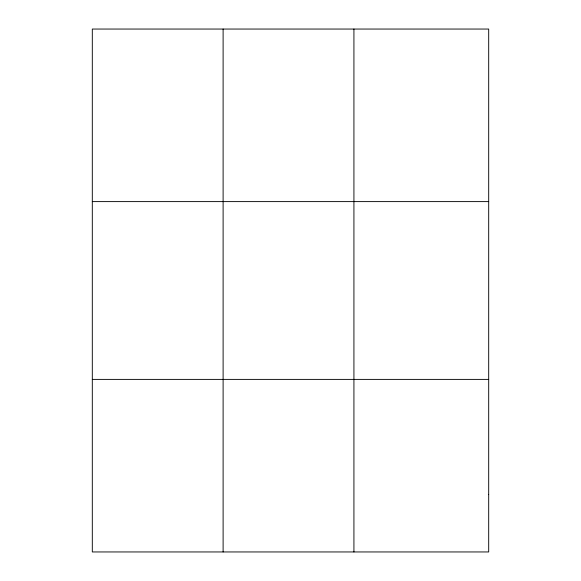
<?xml version="1.0" encoding="UTF-8"?>
<svg xmlns="http://www.w3.org/2000/svg" width="581" height="581" viewBox="0 0 581 581"><rect width="100%" height="100%" fill="white"/><g stroke="black" fill="none" stroke-linecap="round" stroke-linejoin="round"><path stroke-width="0.87" d="M223.111 551.95L223.111 29.05M353.923 551.95L353.923 29.05M92.306 201.607L488.694 201.607M92.306 379.393L488.694 379.393M488.694 494.431L488.694 551.95L92.306 551.95L92.306 29.05L488.694 29.05L488.694 494.431"/></g></svg>
